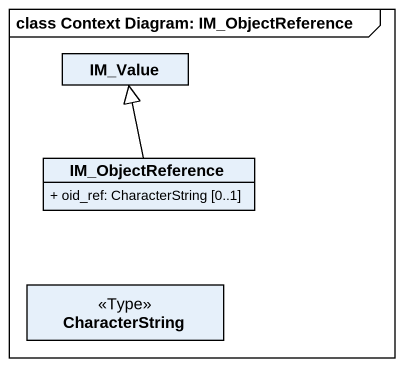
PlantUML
@startuml
mainframe class Context Diagram: IM_ObjectReference
hide circle
hide empty members
skinparam classAttributeIconSize 0
class IM_Value
class IM_ObjectReference {
  + oid_ref: CharacterString [0..1]
}
class CharacterString <<Type>>
IM_ObjectReference -up-|> IM_Value
@enduml
